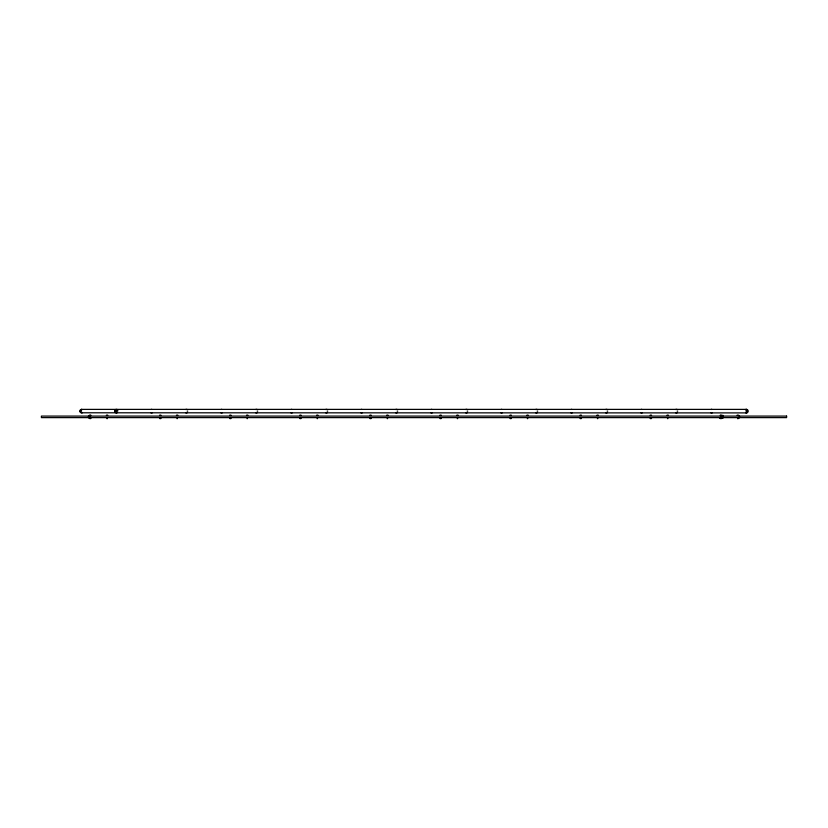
<?xml version="1.0" encoding="UTF-8"?>
<svg xmlns="http://www.w3.org/2000/svg" width="828" height="828" viewBox="0 0 828 828"><rect width="100%" height="100%" fill="white"/><g stroke="black" fill="none" stroke-linecap="round" stroke-linejoin="round"><path stroke-width="1.24" d="M90.252 416.857C90.324 422.104 89.993 411.568 90.252 416.857L88.586 416.857M720.96 416.857C721.033 422.104 720.702 411.568 720.96 416.857L722.202 416.857M116.313 411.143C116.365 405.865 116.665 416.422 116.313 411.143L114.73 411.143M81.527 410.46L81.548 409.891M722.813 415.242L722.813 418.471M746.297 410.181L746.131 409.384L746.639 412.903L81.579 412.789M107.102 418.502L106.833 418.616A1.78 1.78 0 0 0 107.34 418.616M737.81 418.502L737.541 418.616A1.78 1.78 0 0 0 739.559 416.608A1.78 1.78 0 0 0 737.055 415.242M81.579 409.498L81.868 409.384A1.78 1.77 0 0 0 79.861 411.392A1.78 1.77 0 0 0 82.355 412.758M711.552 409.498L711.842 409.384A1.78 1.77 0 0 0 711.335 409.384M81.361 409.384L746.639 409.384M79.943 411.143L80.844 411.143M117.183 411.143L117.731 411.143M187.18 411.143L187.728 411.143M257.177 411.143L257.725 411.143M327.174 411.143L327.722 411.143M397.171 411.143L397.719 411.143M467.168 411.143L467.716 411.143M537.165 411.143L537.714 411.143M607.162 411.143L607.711 411.143M677.159 411.143L677.708 411.143M746.287 411.143L747.57 411.143M746.639 412.903L746.297 412.106M81.527 411.826L81.548 412.396M90.945 418.471A1.78 1.78 0 0 1 88.43 416.857A1.78 1.78 0 0 1 90.945 415.242M106.346 415.242A1.78 1.78 0 0 1 107.826 415.242M161.025 418.471A1.78 1.78 0 0 1 159.545 418.471M159.545 415.242A1.78 1.78 0 0 1 161.025 415.242M177.42 418.616A1.78 1.78 0 0 1 176.913 418.616M176.426 415.242A1.78 1.78 0 0 1 177.906 415.242M231.105 418.471A1.78 1.78 0 0 1 229.625 418.471M229.625 415.242A1.78 1.78 0 0 1 231.105 415.242M247.5 418.616A1.78 1.78 0 0 1 246.992 418.616M246.506 415.242A1.78 1.78 0 0 1 247.986 415.242M301.175 418.471A1.78 1.78 0 0 1 299.705 418.471M299.705 415.242A1.78 1.78 0 0 1 301.175 415.242M317.579 418.616A1.78 1.78 0 0 1 317.072 418.616M316.586 415.242A1.78 1.78 0 0 1 318.055 415.242M371.254 418.471A1.78 1.78 0 0 1 369.785 418.471M369.785 415.242A1.78 1.78 0 0 1 371.254 415.242M387.649 418.616A1.78 1.78 0 0 1 387.152 418.616M386.666 415.242A1.78 1.78 0 0 1 388.135 415.242M441.334 418.471A1.78 1.78 0 0 1 439.865 418.471M439.865 415.242A1.78 1.78 0 0 1 441.334 415.242M457.729 418.616A1.78 1.78 0 0 1 457.232 418.616M456.745 415.242A1.78 1.78 0 0 1 458.215 415.242M511.414 418.471A1.78 1.78 0 0 1 509.944 418.471M509.944 415.242A1.78 1.78 0 0 1 511.414 415.242M527.809 418.616A1.78 1.78 0 0 1 527.301 418.616M526.825 415.242A1.78 1.78 0 0 1 528.295 415.242M581.494 418.471A1.78 1.78 0 0 1 580.014 418.471M580.014 415.242A1.78 1.78 0 0 1 581.494 415.242M597.888 418.616A1.78 1.78 0 0 1 597.381 418.616M596.895 415.242A1.78 1.78 0 0 1 598.375 415.242M651.574 418.471A1.78 1.78 0 0 1 650.094 418.471M650.094 415.242A1.78 1.78 0 0 1 651.574 415.242M667.968 418.616A1.78 1.78 0 0 1 667.461 418.616M666.975 415.242A1.78 1.78 0 0 1 668.455 415.242M720.174 415.242A1.78 1.78 0 0 1 722.492 416.039A1.78 1.78 0 0 1 721.799 418.399A1.78 1.78 0 0 1 719.418 417.819M117.141 412.758A1.78 1.77 0 0 1 114.833 411.961A1.78 1.77 0 0 1 115.516 409.612A1.78 1.77 0 0 1 117.907 410.181M187.138 412.758A1.78 1.77 0 0 1 185.669 412.758M185.669 409.529A1.78 1.77 0 0 1 187.138 409.529M152.352 412.758A1.78 1.77 0 0 1 150.872 412.758M151.358 409.384A1.78 1.77 0 0 1 151.866 409.384M257.135 412.758A1.78 1.77 0 0 1 255.666 412.758M255.666 409.529A1.78 1.77 0 0 1 257.135 409.529M222.349 412.758A1.78 1.77 0 0 1 220.869 412.758M221.355 409.384A1.78 1.77 0 0 1 221.863 409.384M327.143 412.758A1.78 1.77 0 0 1 325.663 412.758M325.663 409.529A1.78 1.77 0 0 1 327.143 409.529M292.346 412.758A1.78 1.77 0 0 1 290.866 412.758M291.352 409.384A1.78 1.77 0 0 1 291.86 409.384M397.14 412.758A1.78 1.77 0 0 1 395.66 412.758M395.66 409.529A1.78 1.77 0 0 1 397.14 409.529M362.343 412.758A1.78 1.77 0 0 1 360.863 412.758M361.35 409.384A1.78 1.77 0 0 1 361.857 409.384M467.137 412.758A1.78 1.77 0 0 1 465.657 412.758M465.657 409.529A1.78 1.77 0 0 1 467.137 409.529M432.34 412.758A1.78 1.77 0 0 1 430.86 412.758M431.347 409.384A1.78 1.77 0 0 1 431.854 409.384M537.134 412.758A1.78 1.77 0 0 1 535.654 412.758M535.654 409.529A1.78 1.77 0 0 1 537.134 409.529M502.337 412.758A1.78 1.77 0 0 1 500.857 412.758M501.344 409.384A1.78 1.77 0 0 1 501.851 409.384M607.131 412.758A1.78 1.77 0 0 1 605.651 412.758M605.651 409.529A1.78 1.77 0 0 1 607.131 409.529M572.334 412.758A1.78 1.77 0 0 1 570.865 412.758M571.341 409.384A1.78 1.77 0 0 1 571.848 409.384M677.128 412.758A1.78 1.77 0 0 1 675.648 412.758M675.648 409.529A1.78 1.77 0 0 1 677.128 409.529M642.331 412.758A1.78 1.77 0 0 1 640.862 412.758M641.338 409.384A1.78 1.77 0 0 1 641.845 409.384M745.645 409.529A1.78 1.77 0 0 1 748.16 411.143A1.78 1.77 0 0 1 745.645 412.758M712.328 412.758A1.78 1.77 0 0 1 710.859 412.758M786.6 416.091L41.4 416.091L41.4 417.622L786.6 417.622L786.6 416.091"/></g></svg>
